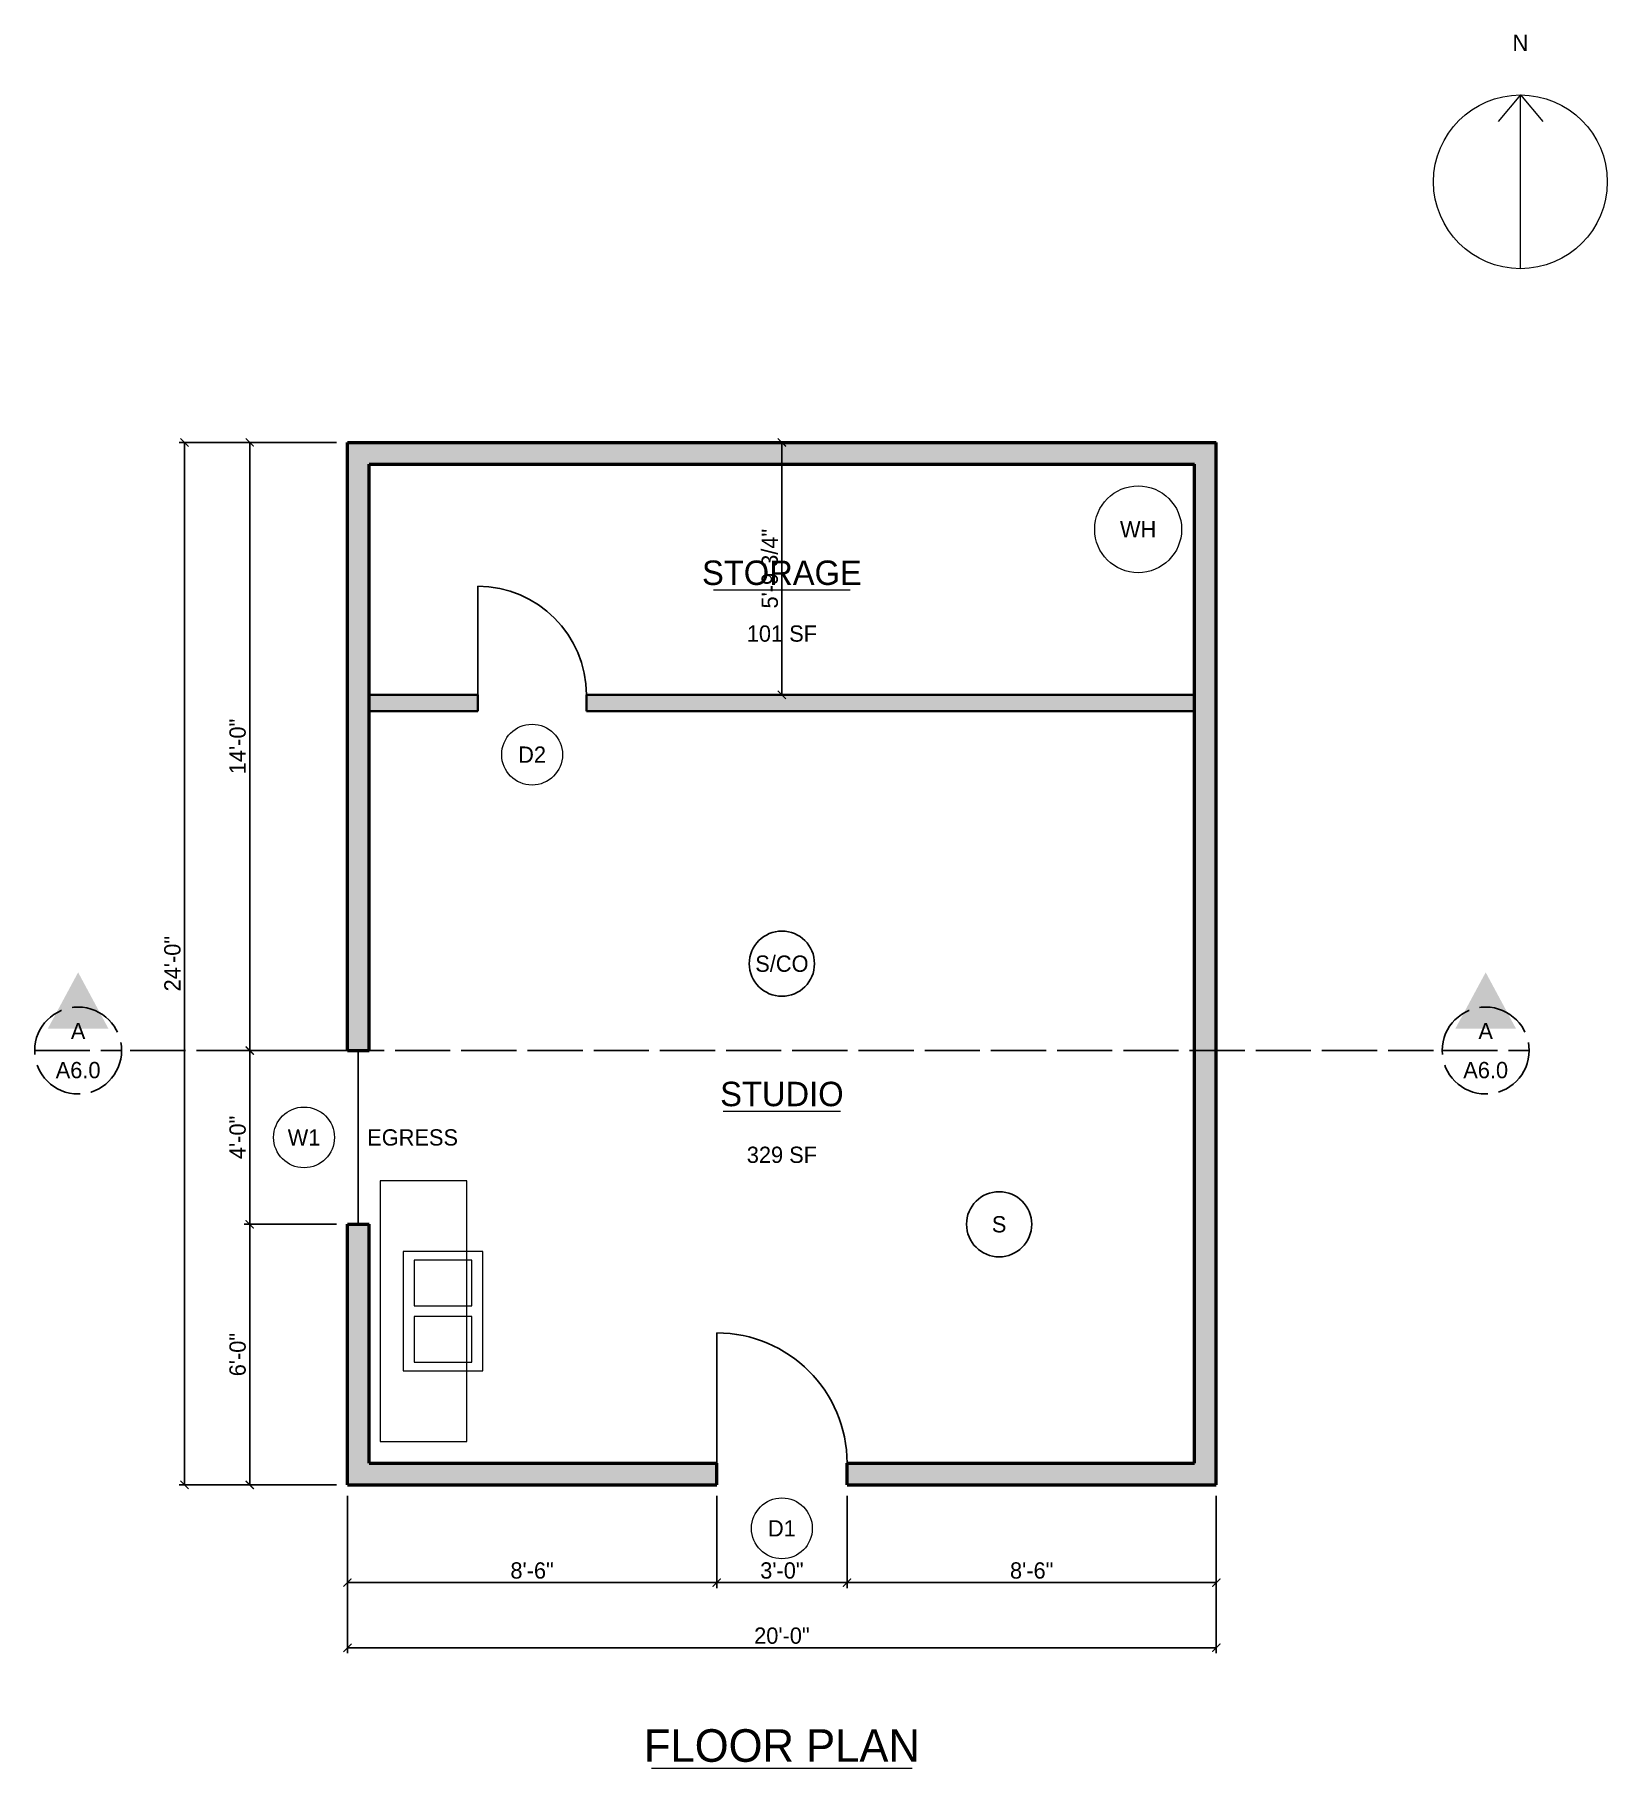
# Model space of a CAD drawing. Header units: metres. Extents: x -7.2 to 29, y -6.5 to 33.4.
import ezdxf
from ezdxf.enums import TextEntityAlignment as Align

# ---------------------------------------------------------------- set-up
doc = ezdxf.new("R2010")
doc.units = ezdxf.units.M
doc.linetypes.add('DASHED', pattern=[1.524, 1.27, -0.254])
for name, color, linetype, lineweight in [('A-ANNO-DIMS', 3, 'Continuous', 13), ('A-ANNO-SECT', 6, 'DASHED', 25), ('A-ANNO-TEXT', 7, 'Continuous', 18), ('A-DOOR', 4, 'Continuous', 25), ('A-FIRE', 1, 'Continuous', 25), ('A-FIXT', 8, 'Continuous', 18), ('A-GLAZ', 4, 'Continuous', 25), ('A-WALL', 7, 'Continuous', 50), ('A-WALL-INTR', 7, 'Continuous', 35)]:
    doc.layers.add(name, color=color, linetype=linetype, lineweight=lineweight)
doc.dimstyles.new('CODEFRAME', dxfattribs={"dimtxt": 0.375, "dimasz": 0.1875, "dimexe": 0.125, "dimexo": 0.25, "dimgap": 0.09, "dimtad": 1, "dimdec": 1, "dimblk": 'ARCHTICK', "dimcen": 2.5, "dimazin": 3, "dimtfac": 1, "dimtmove": 0, "dimatfit": 3})

# ---------------------------------------------------------------- blocks, each defined once
blk = doc.blocks.new('_ARCHTICK')
at = {"color": 0, "linetype": 'BYBLOCK', "const_width": 0.15}
blk.add_lwpolyline([(-0.5, -0.5), (0.5, 0.5)], dxfattribs=at)

msp = doc.modelspace()

# ---------------------------------------------------------------- hatches: boundary and pattern name
at = {"layer": 'A-WALL'}
for points in [[(0, 24), (20, 24), (20, 23.5), (0, 23.5)], [(0, 10), (0, 23.5), (0.5, 23.5), (0.5, 10)], [(20, 0.5), (20, 23.5), (19.5, 23.5), (19.5, 0.5)], [(0, 0.5), (0, 6), (0.5, 6), (0.5, 0.5)], [(0, 0), (8.5, 0), (8.5, 0.5), (0, 0.5)], [(11.5, 0), (20, 0), (20, 0.5), (11.5, 0.5)]]:
    msp.add_hatch(color=7, dxfattribs=at).paths.add_polyline_path(points)
at = {"layer": 'A-WALL-INTR'}
for points in [[(0.5, 17.8125), (3, 17.8125), (3, 18.1875), (0.5, 18.1875)], [(5.5, 17.8125), (19.5, 17.8125), (19.5, 18.1875), (5.5, 18.1875)]]:
    msp.add_hatch(color=7, dxfattribs=at).paths.add_polyline_path(points)

# ---------------------------------------------------------------- linework, layer by layer
at = {"layer": 'A-ANNO-SECT'}
for p, q in [((-7.2, 10), (-5.2, 10)), ((-5, 10), (25, 10)), ((25.2, 10), (27.2, 10))]:
    msp.add_line(p, q, dxfattribs=at)
for centre in [(-6.2, 10), (26.2, 10)]:
    msp.add_circle(centre, 1, dxfattribs=at)
for points in [[(-6.9, 10.5), (-5.5, 10.5), (-6.2, 11.8)], [(25.5, 10.5), (26.9, 10.5), (26.2, 11.8)]]:
    msp.add_solid(points, dxfattribs=at)
at = {"layer": 'A-ANNO-TEXT'}
for p, q in [((27, 32), (26.48577, 31.38716)), ((27, 28), (27, 32)), ((27, 32), (27.51423, 31.38716)), ((8.425, 20.60625), (11.575, 20.60625)), ((8.65, 8.60625), (11.35, 8.60625)), ((7, -6.525), (13, -6.525))]:
    msp.add_line(p, q, dxfattribs=at)
for centre, radius in [((27, 30), 2), ((4.25, 16.8125), 0.7), ((-1, 8), 0.7), ((10, -1), 0.7)]:
    msp.add_circle(centre, radius, dxfattribs=at)
at = {"layer": 'A-DOOR'}
for p, q in [((3, 18.1875), (3, 20.6875)), ((8.5, 0.5), (8.5, 3.5))]:
    msp.add_line(p, q, dxfattribs=at)
for centre, radius in [((3, 18.1875), 2.5), ((8.5, 0.5), 3)]:
    msp.add_arc(centre, radius, 0, 90, dxfattribs=at)
at = {"layer": 'A-FIRE'}
for centre in [(10, 12), (15, 6)]:
    msp.add_circle(centre, 0.75, dxfattribs=at)
at = {"layer": 'A-FIXT'}
for points in [[(2.75, 1), (2.75, 7), (0.75, 7), (0.75, 1)], [(3.115, 2.625), (3.115, 5.375), (1.285, 5.375), (1.285, 2.625)], [(2.865, 4.125), (2.865, 5.175), (1.535, 5.175), (1.535, 4.125)], [(2.865, 2.825), (2.865, 3.875), (1.535, 3.875), (1.535, 2.825)]]:
    msp.add_lwpolyline(points, close=True, dxfattribs=at)
msp.add_circle((18.2, 22), 1, dxfattribs=at)
at = {"layer": 'A-GLAZ'}
msp.add_line((0.25, 6), (0.25, 10), dxfattribs=at)
at = {"layer": 'A-WALL'}
for p, q in [((0, 24), (20, 24)), ((0, 10), (0, 24)), ((20, 0), (20, 24)), ((0.5, 23.5), (19.5, 23.5)), ((0.5, 10), (0.5, 23.5)), ((19.5, 0.5), (19.5, 23.5)), ((0, 10), (0.5, 10)), ((0, 0), (0, 6)), ((0, 6), (0.5, 6)), ((0.5, 0.5), (0.5, 6)), ((0.5, 0.5), (8.5, 0.5)), ((8.5, 0), (8.5, 0.5)), ((11.5, 0.5), (19.5, 0.5)), ((11.5, 0), (11.5, 0.5)), ((0, 0), (8.5, 0)), ((11.5, 0), (20, 0))]:
    msp.add_line(p, q, dxfattribs=at)
at = {"layer": 'A-WALL-INTR'}
for p, q in [((0.5, 18.1875), (3, 18.1875)), ((3, 17.8125), (3, 18.1875)), ((5.5, 18.1875), (19.5, 18.1875)), ((5.5, 17.8125), (5.5, 18.1875)), ((0.5, 17.8125), (3, 17.8125)), ((5.5, 17.8125), (19.5, 17.8125))]:
    msp.add_line(p, q, dxfattribs=at)

# ---------------------------------------------------------------- texts
at = {"layer": 'A-ANNO-SECT'}
for s, p in [('A', (-6.2, 10.45)), ('A', (26.2, 10.45)), ('A6.0', (-6.2, 9.55)), ('A6.0', (26.2, 9.55))]:
    msp.add_text(s, height=0.375, dxfattribs=at).set_placement(p, align=Align.MIDDLE_CENTER)
at = {"layer": 'A-ANNO-TEXT'}
for s, height, p in [('N', 0.375, (27, 33.2)), ('STORAGE', 0.5625, (10, 21)), ('101 SF', 0.375, (10, 19.6)), ('D2', 0.375, (4.25, 16.8125)), ('STUDIO', 0.5625, (10, 9)), ('W1', 0.375, (-1, 8)), ('EGRESS', 0.375, (1.5, 8)), ('329 SF', 0.375, (10, 7.6)), ('D1', 0.375, (10, -1)), ('FLOOR PLAN', 0.75, (10, -6))]:
    msp.add_text(s, height=height, dxfattribs=at).set_placement(p, align=Align.MIDDLE_CENTER)
at = {"layer": 'A-FIRE'}
for s, p in [('S/CO', (10, 12)), ('S', (15, 6))]:
    msp.add_text(s, height=0.375, dxfattribs=at).set_placement(p, align=Align.MIDDLE_CENTER)
at = {"layer": 'A-FIXT'}
msp.add_text('WH', height=0.375, dxfattribs=at).set_placement((18.2, 22), align=Align.MIDDLE_CENTER)

# ---------------------------------------------------------------- dimensions: what is measured, and where the dimension line sits
at = {"layer": 'A-ANNO-DIMS'}
for base, p1, p2, text in [((-3.75, 0), (0, 0), (0, 24), '24\'-0"'), ((-2.25, 10), (0, 10), (0, 24), '14\'-0"'), ((10, 18.1875), (10, 18.1875), (10, 24), '5\'-9 3/4"'), ((-2.25, 6), (0, 6), (0, 10), '4\'-0"'), ((-2.25, 0), (0, 0), (0, 6), '6\'-0"')]:
    msp.add_linear_dim(base=base, p1=p1, p2=p2, angle=90, text=text, dimstyle='CODEFRAME', dxfattribs=at).render()
for base, p1, p2, text in [((0, -2.25), (0, 0), (8.5, 0), '8\'-6"'), ((0, -3.75), (0, 0), (20, 0), '20\'-0"'), ((8.5, -2.25), (8.5, 0), (11.5, 0), '3\'-0"'), ((11.5, -2.25), (11.5, 0), (20, 0), '8\'-6"')]:
    msp.add_linear_dim(base=base, p1=p1, p2=p2, text=text, dimstyle='CODEFRAME', dxfattribs=at).render()

doc.saveas('drawing.dxf')
